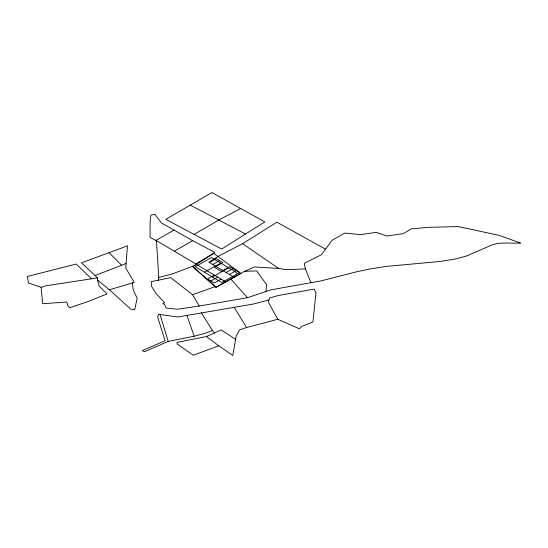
<?xml version="1.0" encoding="UTF-8"?>
<svg xmlns="http://www.w3.org/2000/svg" width="548" height="548" viewBox="0 0 548 548"><rect width="100%" height="100%" fill="white"/><g stroke="black" fill="none" stroke-linecap="round" stroke-linejoin="round"><path stroke-width="0.82" d="M126.061 263.499L125.896 268.301L134.301 282.357L109.394 289.796L97.688 280.227L97.332 277.911L95.126 275.534L81.46 262.848L127.465 245.874L126.061 263.499L95.126 275.534M266.02 291.447L266.568 284.659L256.69 270.931L244.675 271.308L215.96 287.31L192.78 266.568L213.795 253.436L240.894 273.356L215.96 287.31L192.567 266.376L172.099 273.986L158.776 277.432L158.488 280.179L151.193 281.604L151.467 286.2L155.933 293.42L164.434 302.53L162.852 303.839L164.523 304.085L166.017 308.058L177.593 309.23L199.253 306.024L247.491 297.694L271.055 289.803L320.813 280.953L356.775 271.76L369.379 269.102L386.217 266.41L440.16 261.471L455.23 259.033L466.177 256.122L488.72 246.388C498.509 241.202 510.03 243.702 520.6 243.065L499.077 235.366L458.313 226.584L429.283 227.304L411.63 228.797L403.013 233.715L386.826 236.003L376.181 232.345L360.735 234.626L344.706 233.064L332.081 240.257L321.464 254.731L304.236 263.314L305.373 268.869L310.949 282.645M218.789 345.822L193.3 355.227L177.004 343.856L177.168 342.356L206.528 336.534L218.789 345.822L232.811 355.46L236.147 336.246L239.599 329.841L246.566 327.533L277.754 319.265L299.496 328.827L301.784 326.368L312.935 321.957L315.97 292.803L314.209 289.084L278.069 295.564L269.431 298.078L268.452 302.304L277.754 319.265M245.49 234.023L221.659 249.045L165.797 219.337L211.939 192.54L264.828 221.926L245.49 234.023L190.122 205.068M218.001 256.526L208.857 262.245L233.989 277.22M217.94 256.485L242.545 243.696L276.884 222.18L325.471 249.162M195.883 263.972L214.926 252.423L192.697 240.695L161.338 222.844L154.913 214.316L150.94 215.063L150.125 221.693L150.077 237.421L157.639 241.339L196.41 264.266L192.567 266.376M194.006 234.496L218.638 220.111L240.599 208.521M174.346 251.183L192.697 240.695M155.92 240.394L173.853 230.181M209.315 262.519L216.22 258.656L222.906 262.643L214.515 267.335L221.207 271.322L229.598 266.629L239.627 272.603L221.762 282.515L195.204 266.691L211.507 257.567L234.03 270.986L237.633 273.637M212.658 264.513L219.563 260.649M204.445 272.198L220.748 263.074M214.412 275.123L207.507 278.98L214.2 282.967L221.097 279.103M212.473 276.98L228.776 267.856M210.85 280.973L217.755 277.117M226.036 272.479L232.941 268.616M229.379 274.473L236.284 270.609M206.528 336.534L221.173 329.965L235.688 339.39M244.675 271.308L254.464 266.979L278.665 268.424L286.275 269.705L305.373 268.869M214.638 333.04L212.487 330.492L204.609 333.458L194.184 336.232L168.181 341.404L144.549 351.672L142.316 350.638L165.078 340.726L157.639 317.093L158.783 314.271L177.641 317.018L253.135 304.072L268.815 300.016M158.488 280.179L170.647 277.589L192.574 294.701L215.268 286.597M91.269 278.576L76.22 264.061L27.4 276.466L28.462 283.008L41.148 287.316L45.457 285.885L97.332 277.911M196.328 264.348L225.708 281.85M278.665 268.424L242.545 243.696M109.394 289.796L130.732 309.113L134.644 309.819L137.171 298.249L133.26 290.029L132.328 282.953M109.1 252.717L121.492 265.081M230.818 279.055L247.491 297.694M201.315 312.853L212.487 330.492M234.202 307.36L246.566 327.533M192.574 294.701L199.253 306.024M186.889 315.381L194.184 336.232M160.091 314.6L168.181 341.404M97.688 280.227L99.01 285.898L107.127 293.927L86.933 301.941L69.569 307.791L67.801 305.558L66.835 302.03L42.634 303.722L41.148 287.316M156.433 240.702L158.776 277.432"/></g></svg>
